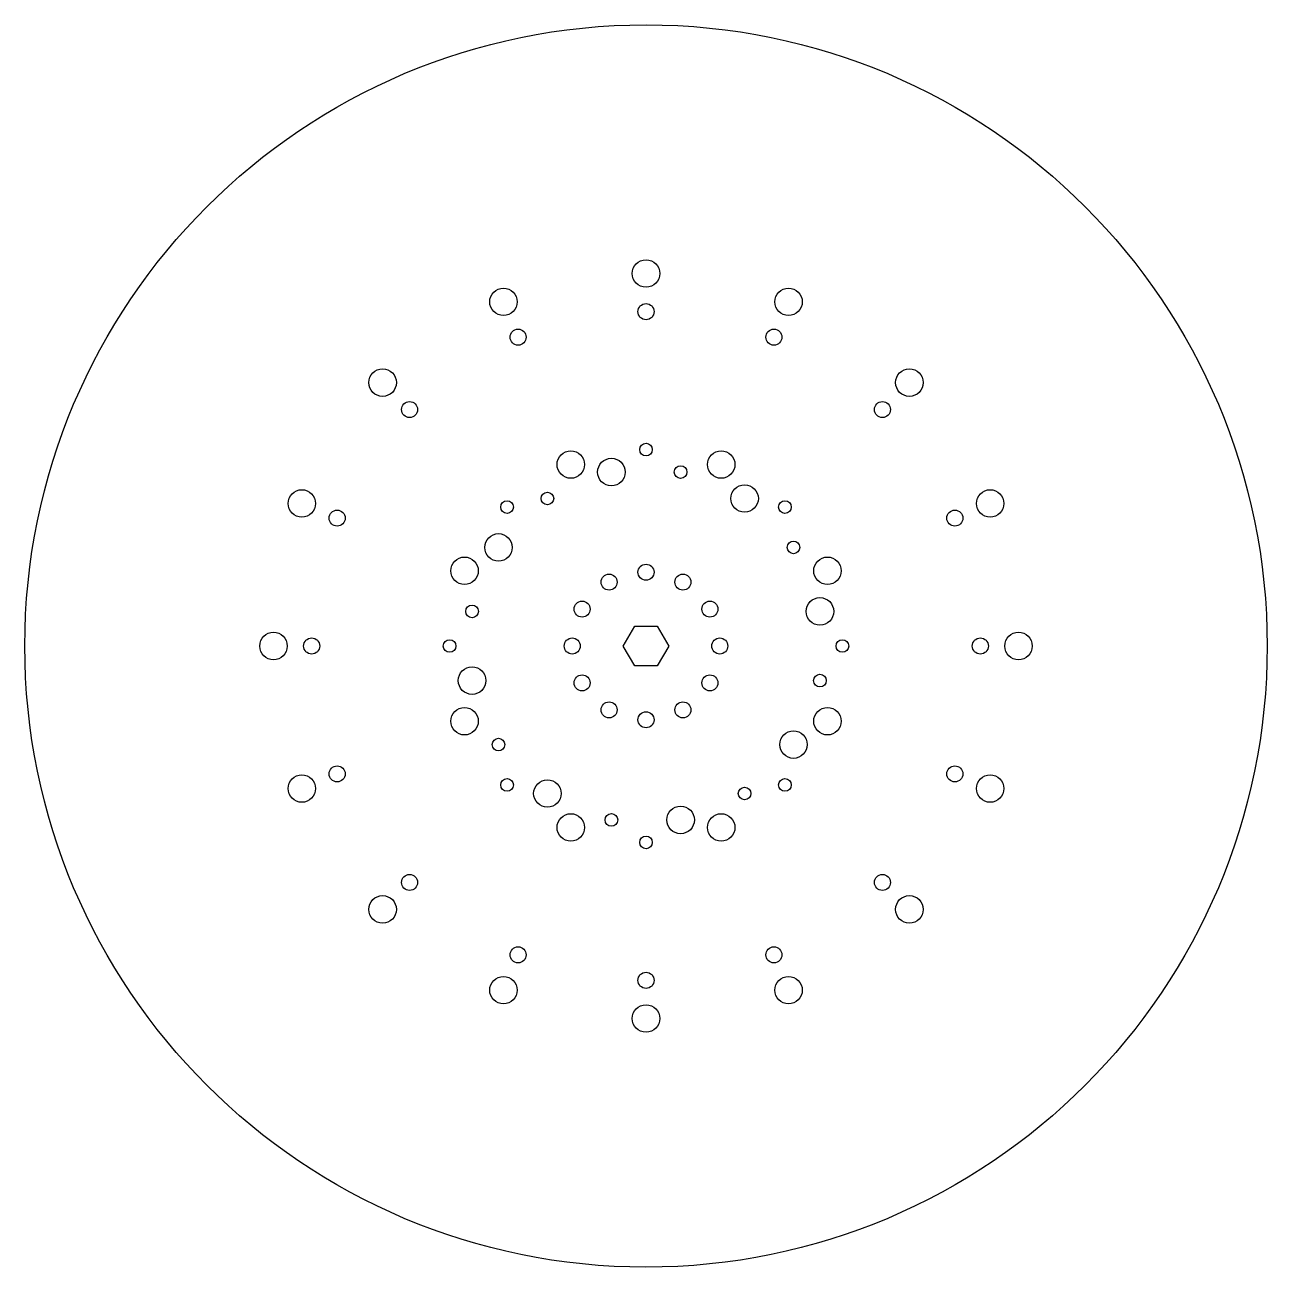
# Model space of a CAD drawing. Header units: inches. Extents: x -7.9 to 7.9, y -7.9 to 7.9.
import ezdxf

# ---------------------------------------------------------------- set-up
doc = ezdxf.new("R2010")
doc.units = ezdxf.units.IN
doc.header["$MEASUREMENT"] = 0

msp = doc.modelspace()

# ---------------------------------------------------------------- linework, layer by layer
msp.add_lwpolyline([(-0.289, 0), (-0.144, 0.25), (0.144, 0.25), (0.289, 0), (0.144, -0.25), (-0.144, -0.25)], close=True)
for centre, radius in [((0, 0), 7.896), ((0, 4.735), 0.175), ((-1.812, 4.375), 0.175), ((1.812, 4.375), 0.175), ((0, 4.25), 0.102), ((-1.626, 3.926), 0.102), ((1.626, 3.926), 0.102), ((-3.348, 3.348), 0.175), ((3.348, 3.348), 0.175), ((-3.005, 3.005), 0.102), ((3.005, 3.005), 0.102), ((0, 2.497), 0.08), ((-0.956, 2.307), 0.175), ((-0.44, 2.211), 0.175), ((0.956, 2.307), 0.175), ((0.44, 2.211), 0.08), ((-4.375, 1.812), 0.175), ((-1.253, 1.875), 0.08), ((1.253, 1.875), 0.175), ((4.375, 1.812), 0.175), ((-1.766, 1.766), 0.08), ((1.766, 1.766), 0.08), ((-3.926, 1.626), 0.102), ((3.926, 1.626), 0.102), ((-1.875, 1.253), 0.175), ((1.875, 1.253), 0.08), ((-2.307, 0.956), 0.175), ((2.307, 0.956), 0.175), ((0, 0.938), 0.102), ((-0.469, 0.812), 0.102), ((0.469, 0.812), 0.102), ((-2.211, 0.44), 0.08), ((-0.812, 0.469), 0.102), ((0.812, 0.469), 0.102), ((2.211, 0.44), 0.175), ((-4.735, 0), 0.175), ((4.735, 0), 0.175), ((-4.25, 0), 0.102), ((-2.497, 0), 0.08), ((-0.938, 0), 0.102), ((0.938, 0), 0.102), ((2.497, 0), 0.08), ((4.25, 0), 0.102), ((-2.211, -0.44), 0.175), ((-0.812, -0.469), 0.102), ((0.812, -0.469), 0.102), ((2.211, -0.44), 0.08), ((-2.307, -0.956), 0.175), ((-0.469, -0.812), 0.102), ((0.469, -0.812), 0.102), ((2.307, -0.956), 0.175), ((0, -0.938), 0.102), ((1.875, -1.253), 0.175), ((-1.875, -1.253), 0.08), ((-3.926, -1.626), 0.102), ((3.926, -1.626), 0.102), ((-4.375, -1.812), 0.175), ((-1.766, -1.766), 0.08), ((-1.253, -1.875), 0.175), ((1.766, -1.766), 0.08), ((4.375, -1.812), 0.175), ((1.253, -1.875), 0.08), ((0.44, -2.211), 0.175), ((-0.956, -2.307), 0.175), ((-0.44, -2.211), 0.08), ((0.956, -2.307), 0.175), ((0, -2.497), 0.08), ((-3.005, -3.005), 0.102), ((3.005, -3.005), 0.102), ((-3.348, -3.348), 0.175), ((3.348, -3.348), 0.175), ((-1.626, -3.926), 0.102), ((1.626, -3.926), 0.102), ((-1.812, -4.375), 0.175), ((0, -4.25), 0.102), ((1.812, -4.375), 0.175), ((0, -4.735), 0.175)]:
    msp.add_circle(centre, radius)

doc.saveas('drawing.dxf')
